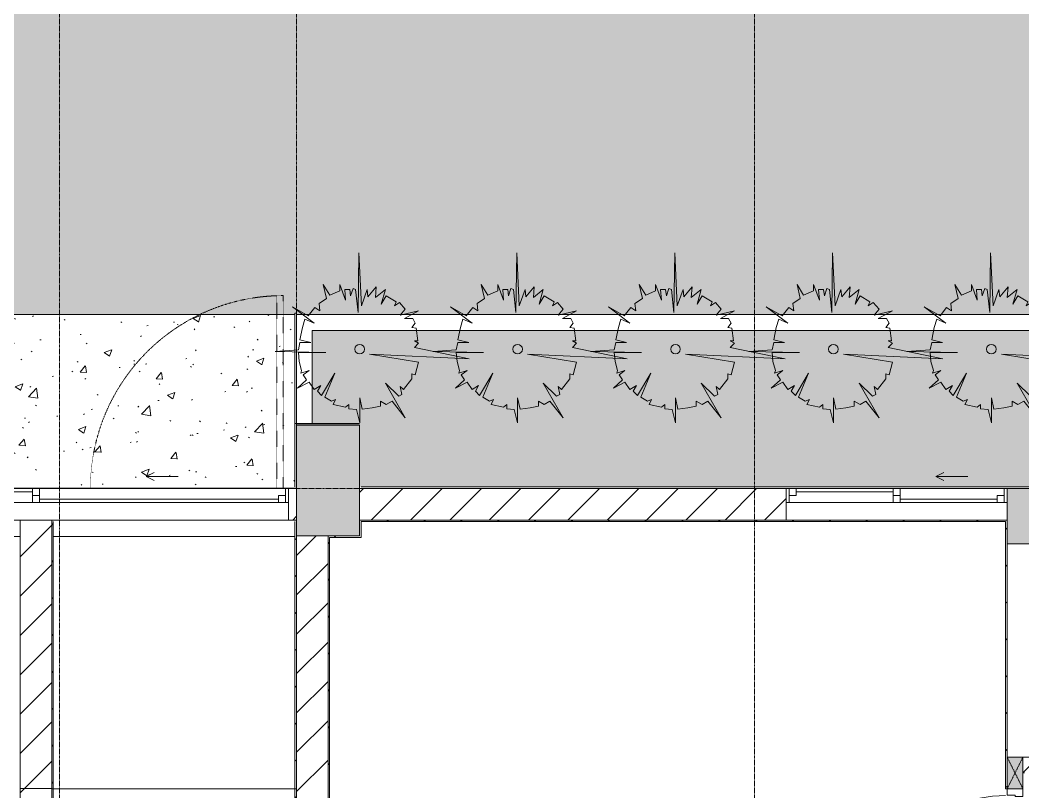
# Model space of a CAD drawing. Header units: millimetres. Extents: x 5359 to 218750, y -16347 to 109893.
# Drawn here: x 44202 to 50553, y 76317 to 81200 of the extents above; entities that cross this region are included whole.
import ezdxf

# ---------------------------------------------------------------- set-up
doc = ezdxf.new("R2010")
doc.units = ezdxf.units.MM
for name, pattern in [('Dash', [6, 3, -3]), ('Grid Line', [22.225, 12.7, -3.175, 3.175, -3.175]), ('NET VAN', [1.06, 0.53, -0.53]), ('Overhead', [3.96875, 2.38125, -1.5875])]:
    doc.linetypes.add(name, pattern=pattern)
for name, color, linetype, lineweight in [('0-1', 7, 'Continuous', 5), ('A-DETL-GENF-1', 9, 'Continuous', 9), ('A-DETL-GENF-2', 9, 'NET VAN', 9), ('A-DOOR', 31, 'Continuous', 9), ('A-DOOR-1', 9, 'Continuous', 9), ('A-FLOR', 192, 'Continuous', 9), ('A-FLOR-1', 9, 'Continuous', 9), ('A-FLOR-PATT', 8, 'Continuous', 9), ('A-GLAZ', 151, 'Continuous', 9), ('A-WALL', 113, 'Continuous', 9), ('A-WALL-1', 53, 'Continuous', 18), ('A-WALL-2', 9, 'Continuous', 9), ('A-WALL-3', 113, 'Continuous', 18), ('A-WALL-PATT-1', 10, 'Continuous', 9), ('A-WALL-PATT-2', 9, 'Continuous', 9), ('A-WALL-PATT-3', 111, 'Continuous', 9), ('G-IMPT', 8, 'Continuous', 9), ('I-WALL-1', 53, 'Continuous', 18), ('I-WALL-3', 2, 'Continuous', 18), ('L-PLNT', 71, 'Continuous', 9), ('M-EQPM', 50, 'Continuous', 9), ('S-BEAM-1', 9, 'Continuous', 9), ('S-COLS-1', 253, 'Continuous', 5), ('S-COLS-2', 53, 'Continuous', 18), ('S-COLS-3', 9, 'Continuous', 9), ('S-COLS-HDLN-1', 9, 'Dash', 9), ('S-GRID-1', 1, 'Grid Line', 9), ('S-STRS', 31, 'Continuous', 9), ('S-STRS-MBND', 31, 'Overhead', 9)]:
    doc.layers.add(name, color=color, linetype=linetype, lineweight=lineweight)
pattern_1 = [(45, (0, 0), (-116.67262, 116.67262), [])]
pattern_2 = [(45, (0, 0), (-124.4508, 124.4508), [])]

# ---------------------------------------------------------------- blocks, each defined once
blk = doc.blocks.new('NCV_TKTC_KET CAU_rvt-1-TKCS_MB ĐỊNH VỊ CỔNG-HÀNG RÀO')
at = {"layer": 'S-COLS-1'}
for points in [[(46352.6, 77936.9), (46352.6, 78636.9), (45952.6, 78636.9), (45952.6, 77936.9)], [(50750.1, 77886.9), (51152.5, 77886.9), (51152.5, 78236.9), (50452.5, 78236.9), (50452.5, 77886.9)]]:
    blk.add_hatch(color=256, dxfattribs=at).paths.add_polyline_path(points)
at = {"layer": 'A-FLOR-1'}
blk.add_line((44412.6, 76336.9), (45942.6, 76336.9), dxfattribs=at)
at = {"layer": 'S-BEAM-1'}
for p, q in [((42652.6, 77933.2), (44202.6, 77933.2)), ((44412.3, 77933.2), (45942.8, 77933.2))]:
    blk.add_line(p, q, dxfattribs=at)
at = {"layer": 'S-COLS-2'}
for p, q in [((46352.6, 78636.9), (45952.6, 78636.9)), ((45952.6, 78636.9), (45952.6, 77936.9)), ((46352.6, 77936.9), (46352.6, 78636.9)), ((51152.5, 78236.9), (50452.5, 78236.9)), ((50452.5, 78036.9), (50452.5, 77886.9)), ((45952.6, 77936.9), (46352.6, 77936.9)), ((50452.5, 77886.9), (51152.5, 77886.9))]:
    blk.add_line(p, q, dxfattribs=at)
blk = doc.blocks.new('DOOR_CW_01 CANH MO-PANEL KINH - DIW_01-900x2200-CỬA GỖ VÂN LAMINATE-553393-TKCS_MB ĐỊNH VỊ CỔNG-HÀNG RÀO')
at = {"layer": 'A-DETL-GENF-1'}
for p, q in [((-399, 831.8), (-397, 831.8)), ((-399, 792.2), (-399, 831.8)), ((-397, 872), (-357, 872)), ((-397, 752), (-397, 872)), ((-397, 792.2), (-397, 831.8)), ((-357, 872), (-357, 752)), ((-357, 792.2), (-357, 831.8)), ((-355, 831.8), (-357, 831.8)), ((-355, 792.2), (-355, 831.8)), ((-442, 737), (-442, 816.5)), ((-399, 820.5), (-438, 820.5)), ((-434, 799.5), (-434, 737)), ((-399, 803.5), (-430, 803.5)), ((-397, 792.2), (-399, 792.2)), ((-357, 792.2), (-355, 792.2)), ((-355, 820.5), (-316, 820.5)), ((-355, 803.5), (-324, 803.5)), ((-320, 799.5), (-320, 737)), ((-312, 737), (-312, 816.5)), ((-433.9, 711.2), (-427.3, 715.8)), ((-357, 752), (-397, 752)), ((-397, 738), (-391, 738)), ((-397, 738), (-397, 196)), ((-363, 752), (-391, 752)), ((-391, 752), (-391, 738)), ((-363, 738), (-363, 752)), ((-357, 738), (-363, 738)), ((-357, 196), (-357, 738)), ((-320.1, 711.2), (-326.7, 715.8)), ((-397, 196), (-391, 196)), ((-391, 196), (-391, 182)), ((-357, 196), (-363, 196)), ((-363, 182), (-363, 196)), ((-357, 182), (-397, 182)), ((-397, 182), (-397, 62)), ((-391, 182), (-363, 182)), ((-357, 62), (-357, 182)), ((-397, 62), (-357, 62))]:
    blk.add_line(p, q, dxfattribs=at)
blk.add_circle((-407, 60), 10, dxfattribs=at)
for centre, radius, start, end in [((-407, 60), 814, 360, 92), ((-438, 816.5), 4, 90, 180), ((-430, 799.5), 4, 90, 180), ((-324, 799.5), 4, 360, 90), ((-316, 816.5), 4, 0, 90), ((-397, 737), 45, 180, 215), ((-397, 737), 37, 180, 215), ((-357, 737), 37, 325, 0), ((-357, 737), 45, 325, 0)]:
    blk.add_arc(centre, radius, start, end, dxfattribs=at)
at = {"layer": 'A-DOOR-1'}
for p, q in [((-410, 50), (-450, 50)), ((-450, 50), (-450, -50)), ((-410, 0), (-410, 50)), ((-400, 0), (-410, 0)), ((-407, 50), (-382, 50)), ((-400, -50), (-400, 0)), ((410, 0), (400, 0)), ((400, 0), (400, -50)), ((450, 50), (410, 50)), ((410, 50), (410, 0)), ((450, -50), (450, 50)), ((-450, -50), (-400, -50)), ((400, -50), (450, -50))]:
    blk.add_line(p, q, dxfattribs=at)
blk = doc.blocks.new('G1_SOF - BO TRU - 100x200-V46-TKCS_MB ĐỊNH VỊ CỔNG-HÀNG RÀO')
at = {"layer": 'S-COLS-3'}
blk.add_hatch(color=256, dxfattribs=at).paths.add_polyline_path([(31.8, 100), (-50, 100), (-50, -100), (50, -100), (50, 100)])
at = {"layer": 'S-COLS-2'}
for p, q in [((-50, -100), (-50, 100)), ((50, 100), (50, -100)), ((50, -100), (-50, -100))]:
    blk.add_line(p, q, dxfattribs=at)
at = {"layer": 'S-COLS-HDLN-1'}
for p, q in [((50, -100), (-50, 100)), ((-50, -100), (50, 100))]:
    blk.add_line(p, q, dxfattribs=at)
blk = doc.blocks.new('NCV_TKTC_TANG 1_rvt-1-TKCS_MB ĐỊNH VỊ CỔNG-HÀNG RÀO')
at = {"layer": 'A-WALL-PATT-1'}
h = blk.add_hatch(dxfattribs=at)
h.set_pattern_fill('FP_2', color=256, style=0, pattern_type=2)
h.set_pattern_definition(pattern_2)
h.paths.add_polyline_path([(50602.6, 76436.9), (50602.6, 76536.9), (50552.6, 76536.9), (50552.6, 76436.9), (50562.6, 76436.9)])
h.paths.add_polyline_path([(51502.6, 76436.9), (51552.6, 76436.9), (51552.6, 76536.9), (51502.6, 76536.9), (51502.6, 76486.9)])
at = {"layer": 'A-WALL-PATT-2'}
h = blk.add_hatch(dxfattribs=at)
h.set_pattern_fill('FP_3', color=256, style=0, pattern_type=2)
h.set_pattern_definition(pattern_1)
h.paths.add_polyline_path([(50452.5, 78026.9), (50452.6, 78026.9), (50452.5, 78036.9), (46352.6, 78036.9), (46352.6, 78026.9), (50442.6, 78026.9)])
h = blk.add_hatch(dxfattribs=at)
h.set_pattern_fill('FP_3', color=256, style=0, pattern_type=2)
h.set_pattern_definition(pattern_1)
h.paths.add_polyline_path([(50452.6, 75346.9), (50452.6, 75437), (50442.6, 75437), (50442.6, 75346.9)])
h.paths.add_polyline_path([(50442.6, 76337), (50452.6, 76337), (50452.6, 78026.9), (50442.6, 78026.9), (50442.6, 76360.3)])
h = blk.add_hatch(dxfattribs=at)
h.set_pattern_fill('FP_3', color=256, style=0, pattern_type=2)
h.set_pattern_definition(pattern_1)
h.paths.add_polyline_path([(46162.6, 75346.9), (46162.6, 77936.9), (46152.6, 77936.9), (46152.6, 75346.9)])
h = blk.add_hatch(dxfattribs=at)
h.set_pattern_fill('FP_3', color=256, style=0, pattern_type=2)
h.set_pattern_definition(pattern_1)
h.paths.add_polyline_path([(46352.6, 77926.9), (46352.6, 77936.9), (46162.6, 77936.9), (46162.6, 77926.9)])
at = {"layer": 'A-WALL-1'}
blk.add_line((50552.6, 76436.9), (50562.6, 76436.9), dxfattribs=at)
at = {"layer": 'A-WALL-2'}
for p, q in [((50452.6, 76536.9), (50452.6, 77886.9)), ((50602.6, 76536.9), (50552.6, 76536.9))]:
    blk.add_line(p, q, dxfattribs=at)
at = {"layer": 'I-WALL-1'}
for p, q in [((49052.5, 78036.9), (46352.6, 78036.9)), ((46352.6, 78036.9), (46352.6, 78026.9)), ((46352.6, 78026.9), (46352.6, 77936.9)), ((46362.6, 78026.9), (50442.6, 78026.9)), ((46362.6, 77926.9), (46362.6, 78026.9)), ((50442.6, 78026.9), (50442.6, 76337)), ((50452.6, 78026.9), (50452.6, 78036.9)), ((50452.6, 77886.9), (50452.6, 78026.9)), ((46162.6, 77936.9), (46152.6, 77936.9)), ((46152.6, 77936.9), (46152.6, 75346.9)), ((46352.6, 77936.9), (46162.6, 77936.9)), ((46162.6, 75346.9), (46162.6, 77926.9)), ((46162.6, 77926.9), (46352.6, 77926.9)), ((46352.6, 77926.9), (46362.6, 77926.9)), ((50442.6, 76337), (50452.6, 76337))]:
    blk.add_line(p, q, dxfattribs=at)
at = {"layer": 'A-DOOR-1', "rotation": 90.00000000000092}
blk.add_blockref('DOOR_CW_01 CANH MO-PANEL KINH - DIW_01-900x2200-CỬA GỖ VÂN LAMINATE-553393-TKCS_MB ĐỊNH VỊ CỔNG-HÀNG RÀO', (50502.6, 75887), dxfattribs=at)
at = {"layer": 'S-COLS-3', "rotation": 180}
blk.add_blockref('G1_SOF - BO TRU - 100x200-V46-TKCS_MB ĐỊNH VỊ CỔNG-HÀNG RÀO', (50502.6, 76436.9), dxfattribs=at)
blk = doc.blocks.new('1_FAMILY RVT - W01-WxH 1400x1400xmm-389822-TKCS_MB ĐỊNH VỊ CỔNG-HÀNG RÀO')
at = {"layer": 'A-GLAZ'}
for p, q in [((248.4, 172.39), (299.2, 197.79)), ((248.4, 172.39), (299.2, 146.99)), ((248.4, 172.39), (451.6, 172.39)), ((-700, 96.19), (-700, -103.81)), ((700, 96.19), (-700, 96.19)), ((-700, 96.19), (-636.5, 96.19)), ((-680.95, 96.19), (-680.95, 7.29)), ((-636.5, 96.19), (-22.225, 96.19)), ((-636.5, 96.19), (-636.5, 51.74)), ((-636.5, 73.965), (-22.225, 73.965)), ((-22.225, 7.29), (-22.225, 96.19)), ((-22.225, 96.19), (22.225, 96.19)), ((22.225, 96.19), (680.95, 96.19)), ((22.225, 96.19), (22.225, 7.29)), ((680.95, 96.19), (700, 96.19)), ((680.95, 96.19), (680.95, 7.29)), ((700, -103.81), (700, 96.19)), ((-700, 7.29), (-680.95, 7.29)), ((-636.5, 51.74), (-680.95, 51.74)), ((-680.95, 7.29), (-22.225, 7.29)), ((22.225, 51.74), (-22.225, 51.74)), ((-22.225, 7.29), (22.225, 7.29)), ((22.225, 29.515), (636.5, 29.515)), ((22.225, 7.29), (636.5, 7.29)), ((636.5, 51.74), (636.5, 7.29)), ((680.95, 51.74), (636.5, 51.74)), ((636.5, 7.29), (700, 7.29)), ((-700, -103.81), (700, -103.81))]:
    blk.add_line(p, q, dxfattribs=at)
blk = doc.blocks.new('FD_01 - FD_01-1200x2200mm-1787917-TKCS_MB ĐỊNH VỊ CỔNG-HÀNG RÀO')
at = {"layer": 'A-DETL-GENF-2'}
for p, q in [((570, 100), (570, 1320)), ((570, 1320), (610, 1320)), ((610, 1320), (610, 100))]:
    blk.add_line(p, q, dxfattribs=at)
blk.add_arc((610, 100), 1220, 91.87889, 180, dxfattribs=at)
blk = doc.blocks.new('1_FAMILY RVT - W01-WxH 1000x3200-3536800-TKCS_MB ĐỊNH VỊ CỔNG-HÀNG RÀO')
at = {"layer": 'A-GLAZ'}
for p, q in [((698.4, 172.39), (749.2, 197.79)), ((698.4, 172.39), (749.2, 146.99)), ((698.4, 172.39), (901.6, 172.39)), ((-1600, 96.19), (-1600, -103.81)), ((1600, 96.19), (-1600, 96.19)), ((-1600, 96.19), (-1536.5, 96.19)), ((-1580.95, 96.19), (-1580.95, 7.29)), ((-1536.5, 96.19), (-22.225, 96.19)), ((-1536.5, 96.19), (-1536.5, 51.74)), ((-1536.5, 73.965), (-22.225, 73.965)), ((-22.225, 7.29), (-22.225, 96.19)), ((-22.225, 96.19), (22.225, 96.19)), ((22.225, 96.19), (1580.95, 96.19)), ((22.225, 96.19), (22.225, 7.29)), ((1580.95, 96.19), (1600, 96.19)), ((1580.95, 96.19), (1580.95, 7.29)), ((1600, -103.81), (1600, 96.19)), ((-1600, 7.29), (-1580.95, 7.29)), ((-1536.5, 51.74), (-1580.95, 51.74)), ((-1580.95, 7.29), (-22.225, 7.29)), ((22.225, 51.74), (-22.225, 51.74)), ((-22.225, 7.29), (22.225, 7.29)), ((22.225, 29.515), (1536.5, 29.515)), ((22.225, 7.29), (1536.5, 7.29)), ((1536.5, 51.74), (1536.5, 7.29)), ((1580.95, 51.74), (1536.5, 51.74)), ((1536.5, 7.29), (1600, 7.29)), ((-1600, -103.81), (1600, -103.81))]:
    blk.add_line(p, q, dxfattribs=at)
blk = doc.blocks.new('TKTC_XREF_251221_MB TANG 1 - TKTC_XREF_260130_MB TANG 1_dwg-4202109-TKCS_MB ĐỊNH VỊ CỔNG-HÀNG RÀO')
at = {"layer": 'G-IMPT', "flags": 128}
blk.add_lwpolyline([(-157199.1, -323108.1), (-160499, -323108.1), (-160499, -322709.6)], dxfattribs=at)
blk = doc.blocks.new('TKTC_XREF_251221_MB TANG 1 - TKTC_XREF_251221_MB TANG 1-2038492-TKCS_MB ĐỊNH VỊ CỔNG-HÀNG RÀO')
blk.add_blockref('TKTC_XREF_251221_MB TANG 1 - TKTC_XREF_260130_MB TANG 1_dwg-4202109-TKCS_MB ĐỊNH VỊ CỔNG-HÀNG RÀO', (169499.1, 384109.7))
blk = doc.blocks.new('CAY MAI VAN PHUC - CAY DUC SOC_dwg-2256080-TKCS_MB ĐỊNH VỊ CỔNG-HÀNG RÀO')
at = {"layer": 'G-IMPT', "flags": 128}
blk.add_lwpolyline([(32.8, 479.5), (12.9, 293.4), (6.2, 771.8), (-13.8, 346.6), (-60.3, 479.5), (-67, 419.7), (-133.5, 499.4), (-126.8, 413), (-206.6, 479.5), (-173.4, 359.9), (-213.3, 426.3), (-293.1, 379.8), (-279.8, 346.6), (-319.7, 373.2), (-366.2, 320), (-326.3, 273.5), (-472.6, 306.7), (-359.6, 246.9), (-426.1, 246.9), (-446, 207.1), (-419.4, 173.8), (-452.7, 167.2), (-466, 67.5), (-439.4, 67.5), (-472.6, 47.6), (-439.4, 14.4), (-878.3, -78.6), (-80.3, -38.8), (-472.6, -105.2), (-446, -204.9), (-419.4, -198.2), (-419.4, -238.1), (-352.9, -324.5), (-326.3, -297.9), (-339.6, -364.4), (-313, -377.6), (-206.6, -271.3), (-366.2, -550.4), (-259.8, -417.5), (-213.3, -444.1), (-166.7, -417.5), (-166.7, -457.4), (-100.2, -470.7), (-19.9, -481.4), (-0.5, -390.9), (-0.5, -590.3), (26.2, -484), (86, -477.3), (86, -444.1), (112.6, -464), (212.4, -444.1), (192.4, -404.2), (225.7, -417.5), (278.9, -384.3), (199.1, -191.6), (305.5, -371), (338.7, -337.8), (312.1, -291.3), (365.3, -324.5), (405.2, -264.7), (498.3, -311.2), (425.2, -244.8), (451.8, -204.9), (405.2, -171.7), (471.7, -191.6), (465.1, -171.7), (485, -98.6), (491.7, -25.5), (272.2, -25.5), (677.9, -18.8), (491.7, -5.6), (478.4, 54.2), (391.9, 54.2), (478.4, 74.2), (458.4, 173.8), (438.5, 240.3), (365.3, 207.1), (538.2, 340), (411.9, 266.9), (358.7, 333.3), (318.8, 306.7), (325.4, 366.5), (265.6, 406.4), (292.2, 519.4), (239, 433), (159.2, 466.2), (159.2, 519.4), (112.6, 393.1), (119.3, 479.5), (79.4, 479.5), (72.7, 426.3), (52.8, 486.1)], close=True, dxfattribs=at)
at = {"layer": 'G-IMPT'}
blk.add_circle((0, 0), 38.6, dxfattribs=at)
blk = doc.blocks.new('CAY MAI VAN PHUC - CAY BONG TRANG-2256527-TKCS_MB ĐỊNH VỊ CỔNG-HÀNG RÀO')
at = {"extrusion": (0, 0, -1), "xscale": 0.7894736842105263, "yscale": 0.7894736842105263, "zscale": -0.7894736842105263, "rotation": 180}
blk.add_blockref('CAY MAI VAN PHUC - CAY DUC SOC_dwg-2256080-TKCS_MB ĐỊNH VỊ CỔNG-HÀNG RÀO', (0, 0), dxfattribs=at)

msp = doc.modelspace()

# ---------------------------------------------------------------- hatches: boundary and pattern name
at = {"layer": 'A-FLOR-PATT'}
h = msp.add_hatch(dxfattribs=at)
h.set_pattern_fill('FP_21', color=256, style=0, pattern_type=2)
h.set_pattern_definition([(49.955, (0, 297.74), (480.9663, -42.0141), [50.245, -552.698]), (355.008, (0, 297.74), (-93.0422, 503.5904), [40.233, -442.564]), (100.468, (40.1, 294.23), (387.9225, 461.5805), [42.676, -469.437]), (46.139, (0, 431.63), (715.65, -110.812), [75.376, -829.133]), (96.646, (59.64, 422.4), (626.748, 652.169), [64.012, -704.134]), (351.198, (0, 431.6), (626.7464, 652.1696), [60.348, -663.83]), (20.97, (67.06, 398.16), (400.2635, -269.5499), [50.282, -553.099]), (326.042, (67.06, 398.16), (163.1587, 485.4848), [40.214, -442.35]), (71.424, (100.4, 375.7), (563.4193, 215.9336), [42.681, -469.488]), (37.456, (0, 297.74), (8.15442, 222.87167), [7.372, -429.577, 7.372, -441.64, -443.985]), (37.456, (0, 297.74), (8.15442, 222.87167), [-885.96, 7.372, -436.613]), (7.488, (0, 297.74), (176.40487, 264.05665), [7.376, -248.771, 7.376, -419.759, -169.312]), (7.488, (0, 297.74), (176.40487, 264.05665), [-683.282, 7.376, -161.936]), (327.541, (-149.53, 297.74), (357.9599, -15.1019), [7.373, -160.191, 7.373, -515.425, -693.712]), (327.541, (-149.53, 297.74), (357.9599, -15.1019), [-690.361, 7.373, -686.339]), (317.545, (-216.6, 297.74), (391.0611, 67.0181), [7.371, -210.404, 7.371, -339.728, -492.505]), (317.545, (-216.6, 297.74), (391.0611, 67.0181), [-564.873, 7.371, -485.134])])
h.paths.add_polyline_path([(39251, 79336.9), (45942.6, 79336.9), (45942.6, 79346.9), (45952.6, 79346.9), (45952.6, 79336.9), (60552.6, 79336.9), (60552.6, 79346.9), (60559.1, 79346.9), (63139.6, 83316.9), (32746.2, 83316.9), (36095.2, 79346.7), (36103.5, 79346.9), (36103.5, 79336.9), (36830.1, 79336.9)])
h = msp.add_hatch(dxfattribs=at)
h.set_pattern_fill('FP_6', color=256, style=0, pattern_type=2)
h.set_pattern_definition([(50, (0, 0), (480.9661, -42.0786), [50.292, -553.212]), (355, (0, 0), (-93.0416, 504.3895), [40.234, -442.57]), (100.451, (40.1, -3.5), (387.9285, 462.3076), [42.742, -470.158]), (46.184, (0, 134.1), (715.649, -110.993), [75.438, -829.818]), (96.636, (59.64, 124.86), (626.7424, 653.2084), [64.112, -705.237]), (351.184, (0, 134.1), (626.7496, 653.2024), [60.35, -663.854]), (21, (67.06, 100.6), (400.2623, -269.9797), [50.292, -553.212]), (326, (67.06, 100.6), (163.1568, 486.2564), [40.234, -442.57]), (71.451, (100.4, 78.1), (563.421, 216.272), [42.742, -470.158]), (37.5, (0, 0), (8.15385, 223.22557), [7.376, -429.829, 7.376, -441.899, -444.246]), (37.5, (0, 0), (8.15385, 223.22557), [-886.48, 7.376, -436.87]), (7.5, (0, 0), (176.404, 264.477), [7.376, -248.778, 7.376, -419.771, -169.316]), (7.5, (0, 0), (176.404, 264.477), [-683.301, 7.376, -161.94]), (327.5, (-149.53, 0), (357.96023, -15.12452), [7.376, -160.264, 7.376, -515.661, -694.03]), (327.5, (-149.53, 0), (357.96023, -15.12452), [-690.677, 7.376, -686.653]), (317.5, (-216.6, 0), (391.0616, 67.1262), [7.376, -210.556, 7.376, -339.974, -492.862]), (317.5, (-216.6, 0), (391.0616, 67.1262), [-565.282, 7.376, -485.485])])
h.paths.add_polyline_path([(44192.6, 78236.9), (45952.6, 78236.9), (45952.6, 78246.9), (45942.6, 78246.9), (45942.6, 79336.9), (42652.6, 79336.9), (42652.6, 78646.9), (42662.6, 78646.9), (42662.6, 78636.9), (42652.6, 78636.9), (42652.6, 78236.9), (44092.7, 78236.9)])
h = msp.add_hatch(dxfattribs=at)
h.set_pattern_fill('FP_14', color=256, style=0, pattern_type=2)
h.set_pattern_definition([(0, (167.64, 11.2), (558.8, 558.8), [83.82, -16.764, 22.352, -16.764, -419.1]), (0, (167.64, 11.2), (558.8, 558.8), [-139.7, 83.82, -335.28]), (0, (139.7, 27.94), (558.8, 558.8), [55.88, -41.91, 83.82, -41.91, -335.28]), (0, (139.7, 27.94), (558.8, 558.8), [-223.52, 55.88, -279.4]), (0, (335.3, 251.46), (558.8, 558.8), [69.85, -27.94, 69.85, -391.16]), (0, (55.9, 363.2), (558.8, 558.8), [27.94, -55.88, 27.94, -447.04]), (90, (111.76, 363.2), (-558.8, 558.8), [50.292, -508.508]), (90, (279.4, 27.94), (-558.8, 558.8), [55.88, -502.92]), (90, (419.1, 251.46), (-558.8, 558.8), [55.88, -502.92]), (45, (352.04, 22.35), (0, 558.7996), [55.88, -734.383]), (135, (206.76, 22.35), (-558.7996, 0), [55.88, -734.383]), (63.435, (335.28, 25.15), (-0.0005, 558.8001), [55.88, -1193.635]), (75.964, (307.34, 27.94), (-0.00237, 558.80038), [55.88, -2248.111]), (75.964, (447.04, 251.46), (-0.00237, 558.80038), [44.704, -2259.287]), (75.964, (122.94, 363.22), (-0.00237, 558.80038), [39.116, -2264.875]), (104.036, (251.46, 27.94), (0.00237, 558.80038), [55.88, -2248.111]), (104.036, (391.16, 251.46), (0.00237, 558.80038), [44.704, -2259.287]), (104.036, (100.58, 363.22), (0.00237, 558.80038), [39.116, -2264.875]), (116.565, (223.52, 25.15), (0.0005, 558.8001), [55.88, -1193.634])])
h.paths.add_polyline_path([(33642.6, 17336.9), (33642.6, 33737.4), (31203.5, 33737.4), (31203.5, 18236.9), (31211.1, 18125), (31226.1, 18036.7), (31254, 17939.7), (31292.6, 17846.4), (31341.4, 17758.1), (31399.9, 17675.8), (31480, 17589), (31547.2, 17529.8), (31624.7, 17474.9), (31713, 17426.1), (31806.2, 17387.4), (31903.2, 17359.5), (32002.7, 17342.6), (32103.5, 17336.9), (33198.8, 17336.9)])
h.paths.add_polyline_path([(31203.5, 37137.4), (33642.6, 37137.4), (33642.6, 78246.9), (35752.6, 78246.9), (35752.6, 79046.9), (38162.6, 79046.9), (38162.6, 79036.9), (38152.6, 79036.9), (38152.6, 78246.9), (42252.6, 78246.9), (42252.6, 78646.9), (42552.6, 78646.9), (42552.6, 79236.9), (36103.5, 79236.9), (35855.3, 79230.6), (35607.8, 79211.8), (35361.5, 79180.4), (35117.1, 79136.6), (34875.3, 79080.5), (34636.6, 79012.2), (34401.7, 78931.9), (34171.2, 78839.8), (33945.6, 78736.2), (33725.5, 78621.2), (33510, 78494.3), (33269, 78332.8), (33092.2, 78202), (32897.2, 78041.7), (32711.6, 77872.5), (32535.6, 77694.7), (32369.5, 77508.9), (32213.4, 77315.4), (32067.7, 77114.8), (31932.5, 76907.4), (31806.3, 76690.2), (31693.9, 76472.3), (31583.6, 76226.6), (31502.6, 76021.4), (31423.8, 75788.4), (31356.8, 75551.8), (31301.8, 75312.4), (31258.9, 75070.6), (31228.2, 74827), (31209.7, 74582.3), (31203.5, 74336.9), (31205.6, 62059.7), (31211.4, 62000.9), (31234, 61917.3), (31258, 61859.3), (31299, 61792.4), (31349.9, 61732.8), (31409.6, 61681.8), (31476.5, 61640.8), (31549, 61610.8), (31625.3, 61592.5), (31703.5, 61586.3), (32403.5, 61586.3), (32403.5, 40886.3), (31703.5, 40886.3), (31618.1, 40878.5), (31534.5, 40855.8), (31476.5, 40831.8), (31409.6, 40790.8), (31349.9, 40739.9), (31299, 40680.2), (31258, 40613.3), (31228, 40540.8), (31209.7, 40464.6), (31203.5, 40362.1), (31203.5, 38882.8)])
h.paths.add_polyline_path([(62552.6, 78236.9), (62432.4, 78384.4), (62310.9, 78513.5), (62180.6, 78633.7), (62021.7, 78758.5), (61896, 78845), (61742.9, 78935.1), (61583.3, 79014.3), (61418.9, 79081.8), (61250.4, 79137.3), (61078.8, 79180.8), (60904.8, 79211.9), (60728.8, 79230.6), (60552.6, 79236.9), (46052.6, 79236.9), (46052.6, 78648.6), (46352.6, 78648.6), (46352.6, 78638.6), (46352.6, 78636.9), (46352.6, 78246.9), (54962.6, 78246.9), (54962.6, 78236.9), (62545, 78236.9)])
at = {"layer": 'A-WALL-PATT-3'}
h = msp.add_hatch(dxfattribs=at)
h.set_pattern_fill('FP_1', color=256, style=0, pattern_type=2)
h.set_pattern_definition(pattern_2)
h.paths.add_polyline_path([(42662.6, 78036.9), (42702.6, 78036.9), (42702.6, 78236.9), (42652.6, 78236.9), (42652.6, 78036.9)])
h.paths.add_polyline_path([(45952.6, 78036.9), (45952.6, 78236.9), (45902.6, 78236.9), (45902.6, 78036.9)])
h = msp.add_hatch(dxfattribs=at)
h.set_pattern_fill('FP_1', color=256, style=0, pattern_type=2)
h.set_pattern_definition(pattern_2)
h.paths.add_polyline_path([(46513.6, 78036.9), (49052.5, 78036.9), (49052.5, 78236.9), (46352.6, 78236.9), (46352.6, 78036.9)])
h = msp.add_hatch(dxfattribs=at)
h.set_pattern_fill('FP_1', color=256, style=0, pattern_type=2)
h.set_pattern_definition(pattern_2)
h.paths.add_polyline_path([(44202.6, 74716.9), (44402.6, 74716.9), (44402.6, 78036.9), (44202.6, 78036.9), (44202.6, 75374)])
h = msp.add_hatch(dxfattribs=at)
h.set_pattern_fill('FP_32', color=256, style=0, pattern_type=2)
h.set_pattern_definition(pattern_1)
h.paths.add_polyline_path([(44402.6, 74506.9), (44412.6, 74506.9), (44412.6, 78026.9), (44402.6, 78026.9), (44402.6, 74516.9)])
h = msp.add_hatch(dxfattribs=at)
h.set_pattern_fill('FP_32', color=256, style=0, pattern_type=2)
h.set_pattern_definition(pattern_1)
h.paths.add_polyline_path([(45942.6, 74506.9), (45952.6, 74506.9), (45951.1, 75036.9), (45942.6, 75036.9), (45942.6, 74880.9)])
h.paths.add_polyline_path([(45942.6, 75133.7), (45952.6, 75138.3), (45952.6, 78026.9), (45942.6, 78026.9), (45942.6, 75138.3)])
h = msp.add_hatch(dxfattribs=at)
h.set_pattern_fill('FP_1', color=256, style=0, pattern_type=2)
h.set_pattern_definition(pattern_2)
h.paths.add_polyline_path([(46152.6, 74516.9), (46152.6, 77936.9), (45952.6, 77936.9), (45952.6, 74516.9)])

# ---------------------------------------------------------------- linework, layer by layer
at = {"layer": 'A-FLOR'}
msp.add_line((45942.6, 79336.9), (42652.6, 79336.9), dxfattribs=at)
at = {"layer": 'A-WALL'}
for p, q in [((45942.6, 78648.6), (45942.6, 79346.9)), ((45952.6, 79346.9), (45942.6, 79346.9)), ((45952.6, 79336.9), (60552.6, 79336.9)), ((45952.6, 78648.6), (45952.6, 79336.9)), ((60552.6, 79236.9), (46052.6, 79236.9)), ((46052.6, 79236.9), (46052.6, 78648.6)), ((45952.6, 78236.9), (45902.6, 78236.9)), ((49052.5, 78236.9), (46352.6, 78236.9)), ((46352.6, 78236.9), (49052.5, 78236.9)), ((45902.6, 78036.9), (45952.6, 78036.9))]:
    msp.add_line(p, q, dxfattribs=at)
at = {"layer": 'A-WALL-3'}
for p, q in [((45942.6, 78648.6), (45942.6, 78246.9)), ((46352.6, 78648.6), (45942.6, 78648.6)), ((45952.6, 78246.9), (45952.6, 78638.6)), ((45952.6, 78638.6), (46352.6, 78638.6)), ((45952.6, 78036.9), (45952.6, 78236.9)), ((46352.6, 78246.9), (46352.6, 78036.9)), ((54962.6, 78246.9), (46362.6, 78246.9)), ((50452.5, 78236.9), (51152.5, 78236.9)), ((44202.6, 78036.9), (44202.6, 74716.9)), ((44402.6, 78026.9), (44402.6, 78036.9)), ((46352.6, 78036.9), (49052.5, 78036.9)), ((46152.6, 77936.9), (45952.6, 77936.9)), ((46152.6, 75337.4), (46152.6, 77936.9))]:
    msp.add_line(p, q, dxfattribs=at)
at = {"layer": 'I-WALL-3'}
for p, q in [((44402.6, 78026.9), (44402.6, 74516.9)), ((44412.6, 74506.9), (44412.6, 78026.9)), ((45942.6, 78026.9), (45942.6, 75133.7)), ((45952.6, 75138.3), (45952.6, 78026.9))]:
    msp.add_line(p, q, dxfattribs=at)
at = {"layer": 'S-GRID-1'}
for p, q in [((44452.6, 80482.7), (44452.6, 85982.7)), ((45952.6, 80482.7), (45952.6, 85982.7)), ((48852.6, 80482.7), (48852.6, 85982.7)), ((44452.6, 13102.5), (44452.6, 80482.7)), ((45952.6, 13102.5), (45952.6, 80482.7)), ((48852.6, 13102.5), (48852.6, 80482.7)), ((135474.6, 78236.9), (24837.1, 78236.9))]:
    msp.add_line(p, q, dxfattribs=at)
at = {"layer": 'S-STRS'}
msp.add_line((44412.6, 76336.9), (45942.6, 76336.9), dxfattribs=at)
at = {"layer": 'S-STRS-MBND'}
for p, q in [((45952.6, 78036.9), (45902.6, 78036.9)), ((45952.6, 76336.9), (45952.6, 78036.9)), ((44202.2, 76339), (44402.6, 76339)), ((44402.6, 76339), (44402.6, 76336.9)), ((44402.6, 76336.9), (45952.6, 76336.9)), ((44402.6, 74960.5), (44402.6, 76336.9)), ((45952.6, 75138.3), (45952.6, 76336.9))]:
    msp.add_line(p, q, dxfattribs=at)

# ---------------------------------------------------------------- block references
at = {"layer": '0-1'}
for name in ['NCV_TKTC_KET CAU_rvt-1-TKCS_MB ĐỊNH VỊ CỔNG-HÀNG RÀO', 'NCV_TKTC_TANG 1_rvt-1-TKCS_MB ĐỊNH VỊ CỔNG-HÀNG RÀO']:
    msp.add_blockref(name, (0, 0), dxfattribs=at)
at = {"layer": 'A-DOOR'}
msp.add_blockref('FD_01 - FD_01-1200x2200mm-1787917-TKCS_MB ĐỊNH VỊ CỔNG-HÀNG RÀO', (45257.6, 78136.9), dxfattribs=at)
at = {"layer": 'A-GLAZ'}
for name, p in [('1_FAMILY RVT - W01-WxH 1000x3200-3536800-TKCS_MB ĐỊNH VỊ CỔNG-HÀNG RÀO', (44302.6, 78140.7)), ('1_FAMILY RVT - W01-WxH 1400x1400xmm-389822-TKCS_MB ĐỊNH VỊ CỔNG-HÀNG RÀO', (49752.5, 78140.7))]:
    msp.add_blockref(name, p, dxfattribs=at)
at = {"layer": 'L-PLNT', "rotation": 180}
for p in [(46352.6, 79118.2), (47352.6, 79118.2), (48352.6, 79118.2), (49352.6, 79118.2), (50352.6, 79118.2)]:
    msp.add_blockref('CAY MAI VAN PHUC - CAY BONG TRANG-2256527-TKCS_MB ĐỊNH VỊ CỔNG-HÀNG RÀO', p, dxfattribs=at)
at = {"layer": 'M-EQPM'}
msp.add_blockref('TKTC_XREF_251221_MB TANG 1 - TKTC_XREF_251221_MB TANG 1-2038492-TKCS_MB ĐỊNH VỊ CỔNG-HÀNG RÀO', (33652.6, 17236.9), dxfattribs=at)

doc.saveas('drawing.dxf')
